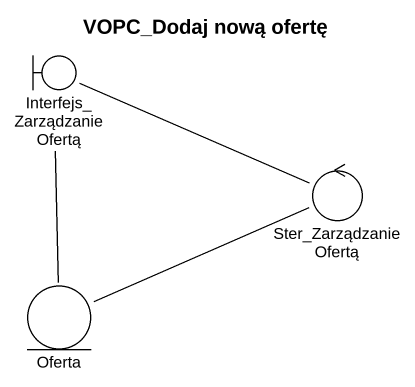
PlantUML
@startuml
title VOPC_Dodaj nową ofertę
boundary Interfejs_ZarządzanieOfertą
control Ster_ZarządzanieOfertą
entity Oferta
Interfejs_ZarządzanieOfertą -right- Ster_ZarządzanieOfertą
Interfejs_ZarządzanieOfertą -- Oferta
Oferta -right- Ster_ZarządzanieOfertą
@enduml
